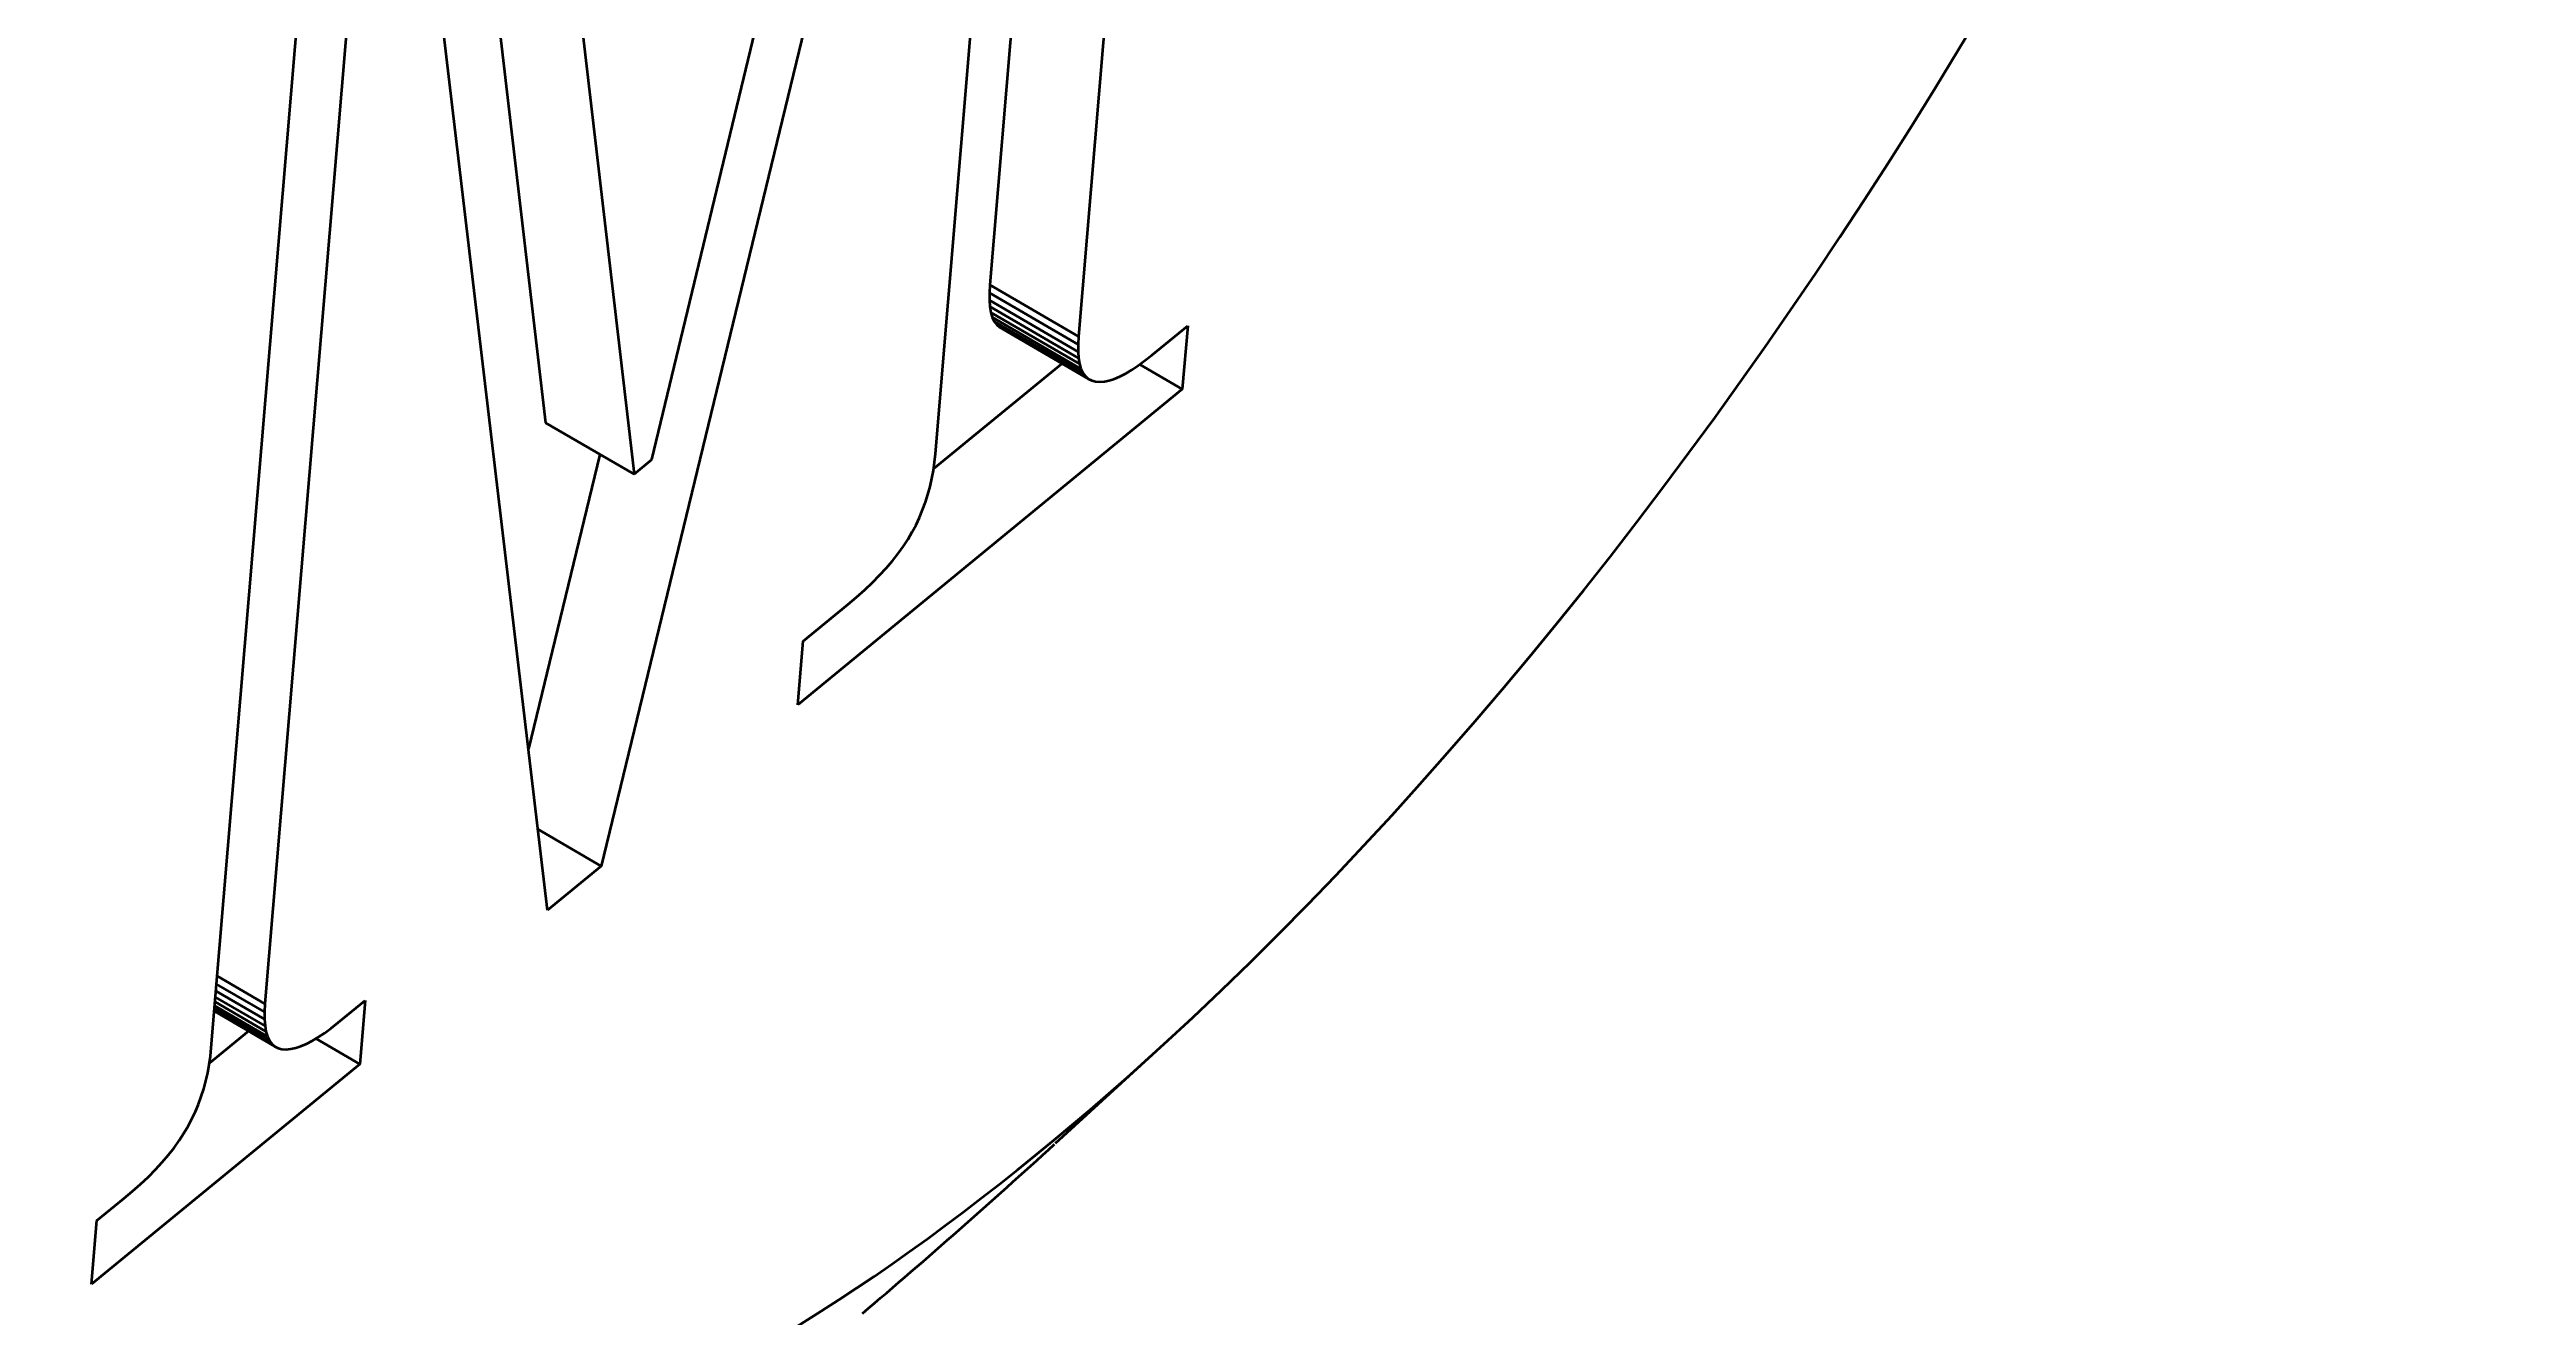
# Model space of a CAD drawing. Header units: millimetres. Extents: x 5606 to 13175, y -3239 to -2051.
# Drawn here: x 6964.98 to 6970.45, y -2737.35 to -2734.56 of the extents above; entities that cross this region are included whole.
import ezdxf

# ---------------------------------------------------------------- set-up
doc = ezdxf.new("R2010")
doc.units = ezdxf.units.MM
doc.layers.add('word_dim', color=253, linetype='Continuous')
doc.styles.get("Standard").update_dxf_attribs({"font": 'romans.shx', "bigfont": 'bigfont.shx'})
doc.dimstyles.new('RS1-4', dxfattribs={"dimscale": 4, "dimtxt": 3.5, "dimasz": 3, "dimexe": 1, "dimexo": 0, "dimgap": 1, "dimtad": 3, "dimdsep": 46, "dimtxsty": 'Standard', "dimblk1": 'OPEN', "dimblk2": 'OPEN', "dimsah": 1, "dimcen": 0, "dimclrd": 256, "dimclre": 256, "dimclrt": 3, "dimadec": 0, "dimazin": 0, "dimtfac": 1, "dimtmove": 0, "dimatfit": 3, "dimldrblk": 'OPEN', "dimfxl": 0, "dimtolj": 1, "dimtzin": 0, "dimarcsym": 0})

# ---------------------------------------------------------------- blocks, each defined once
blk = doc.blocks.new('A$C25B35021')
at = {"color": 7, "lineweight": 35, "ltscale": 0.083965}
for p, q in [((42.2141, -82.6611), (41.9334, -86.008)), ((42.4101, -82.7752), (42.1294, -86.1221)), ((40.2122, -87.695), (40.493, -84.3481))]:
    blk.add_line(p, q, dxfattribs=at)
at = {"color": 7, "lineweight": 35, "ltscale": 0.093569}
blk.add_line((41.1864, -86.3945), (42.0621, -82.7556), dxfattribs=at)
at = {"color": 7, "lineweight": 35, "ltscale": 0.07692}
blk.add_line((41.8132, -86.3815), (42.0704, -83.3154), dxfattribs=at)
at = {"color": 7, "lineweight": 35, "ltscale": 0.101484}
blk.add_line((42.0308, -83.3479), (41.0742, -87.2929), dxfattribs=at)
at = {"color": 7, "lineweight": 35, "ltscale": 0.067098}
blk.add_line((40.8368, -83.761), (41.1468, -86.4269), dxfattribs=at)
at = {"color": 7, "lineweight": 35, "ltscale": 0.060781}
blk.add_line((40.6699, -83.8978), (40.9508, -86.3128), dxfattribs=at)
at = {"color": 7, "lineweight": 35, "ltscale": 0.071013}
blk.add_line((40.9556, -87.3902), (40.6217, -84.5694), dxfattribs=at)
at = {"color": 7, "lineweight": 35, "ltscale": 0.075158}
blk.add_line((40.5821, -84.6018), (40.3309, -87.5976), dxfattribs=at)
at = {"color": 7, "lineweight": 35, "ltscale": 0.000447164}
blk.add_line((41.9334, -86.008), (41.9323, -86.0258), dxfattribs=at)
at = {"color": 7, "lineweight": 35, "ltscale": 0.005668}
blk.add_line((42.1294, -86.1221), (41.9334, -86.008), dxfattribs=at)
at = {"color": 7, "lineweight": 35, "ltscale": 0.00567}
for p, q in [((42.1284, -86.1399), (41.9323, -86.0258)), ((42.1446, -86.2103), (41.9486, -86.0962))]:
    blk.add_line(p, q, dxfattribs=at)
at = {"color": 7, "lineweight": 35, "ltscale": 0.000402069}
blk.add_line((41.9323, -86.0258), (41.9323, -86.0419), dxfattribs=at)
at = {"color": 7, "lineweight": 35, "ltscale": 0.005671}
for p, q in [((42.1284, -86.156), (41.9323, -86.0419)), ((42.1295, -86.1703), (41.9334, -86.0562)), ((42.1317, -86.183), (41.9356, -86.0689)), ((42.1348, -86.1938), (41.9388, -86.0797)), ((42.1392, -86.2029), (41.9432, -86.0888)), ((42.151, -86.2159), (41.9549, -86.1018)), ((41.1468, -86.4269), (40.9508, -86.3128))]:
    blk.add_line(p, q, dxfattribs=at)
at = {"color": 7, "lineweight": 35, "ltscale": 0.000359632}
for p, q in [((41.9323, -86.0419), (41.9334, -86.0562)), ((42.1284, -86.156), (42.1295, -86.1703)), ((40.3299, -87.6316), (40.331, -87.646))]:
    blk.add_line(p, q, dxfattribs=at)
at = {"color": 7, "lineweight": 35, "ltscale": 0.000320598}
for p, q in [((41.9334, -86.0562), (41.9356, -86.0689)), ((42.1295, -86.1703), (42.1317, -86.183))]:
    blk.add_line(p, q, dxfattribs=at)
at = {"color": 7, "lineweight": 35, "ltscale": 0.000282227}
for p, q in [((41.9356, -86.0689), (41.9388, -86.0797)), ((42.1317, -86.183), (42.1348, -86.1938))]:
    blk.add_line(p, q, dxfattribs=at)
at = {"color": 7, "lineweight": 35, "ltscale": 0.000253196}
for p, q in [((41.9388, -86.0797), (41.9432, -86.0888)), ((42.1348, -86.1938), (42.1392, -86.2029))]:
    blk.add_line(p, q, dxfattribs=at)
at = {"color": 7, "lineweight": 35, "ltscale": 0.000228296}
blk.add_line((41.9432, -86.0888), (41.9486, -86.0962), dxfattribs=at)
at = {"color": 7, "lineweight": 35, "ltscale": 0.000211872}
blk.add_line((41.9486, -86.0962), (41.9549, -86.1018), dxfattribs=at)
at = {"color": 7, "lineweight": 35, "ltscale": 0.000446225}
blk.add_line((42.1294, -86.1221), (42.1284, -86.1399), dxfattribs=at)
at = {"color": 7, "lineweight": 35, "ltscale": 0.002557}
blk.add_line((42.2916, -86.1633), (42.3707, -86.0985), dxfattribs=at)
at = {"color": 7, "lineweight": 35, "ltscale": 0.003524}
for p, q in [((42.3707, -86.0985), (42.3588, -86.2389)), ((41.509, -86.9362), (41.5208, -86.7957)), ((39.9476, -88.2172), (39.9594, -88.0767))]:
    blk.add_line(p, q, dxfattribs=at)
at = {"color": 7, "lineweight": 35, "ltscale": 0.009181}
blk.add_line((42.093, -86.1821), (41.809, -86.4151), dxfattribs=at)
at = {"color": 7, "lineweight": 35, "ltscale": 0.000402832}
for p, q in [((42.1284, -86.1399), (42.1284, -86.156)), ((40.3299, -87.6155), (40.3299, -87.6316))]:
    blk.add_line(p, q, dxfattribs=at)
at = {"color": 7, "lineweight": 35, "ltscale": 0.000458394}
blk.add_line((42.2613, -86.1864), (42.2761, -86.1756), dxfattribs=at)
at = {"color": 7, "lineweight": 35, "ltscale": 0.002726}
blk.add_line((42.3588, -86.2389), (42.2646, -86.184), dxfattribs=at)
at = {"color": 7, "lineweight": 35, "ltscale": 0.000494246}
blk.add_line((42.2761, -86.1756), (42.2916, -86.1633), dxfattribs=at)
at = {"color": 7, "lineweight": 35, "ltscale": 0.027482}
blk.add_line((42.3588, -86.2389), (41.509, -86.9362), dxfattribs=at)
at = {"color": 7, "lineweight": 35, "ltscale": 0.00022768}
for p, q in [((42.1392, -86.2029), (42.1446, -86.2103)), ((40.3407, -87.6785), (40.346, -87.6859))]:
    blk.add_line(p, q, dxfattribs=at)
at = {"color": 7, "lineweight": 35, "ltscale": 0.000212378}
blk.add_line((42.1446, -86.2103), (42.151, -86.2159), dxfattribs=at)
at = {"color": 7, "lineweight": 35, "ltscale": 0.000212229}
blk.add_line((42.151, -86.2159), (42.1585, -86.2198), dxfattribs=at)
at = {"color": 7, "lineweight": 35, "ltscale": 0.000220384}
for p, q in [((42.1585, -86.2198), (42.1671, -86.2219)), ((40.3599, -87.6954), (40.3685, -87.6976))]:
    blk.add_line(p, q, dxfattribs=at)
at = {"color": 7, "lineweight": 35, "ltscale": 0.000235386}
blk.add_line((42.1671, -86.2219), (42.1765, -86.2225), dxfattribs=at)
at = {"color": 7, "lineweight": 35, "ltscale": 0.00025426}
blk.add_line((42.1765, -86.2225), (42.1866, -86.2216), dxfattribs=at)
at = {"color": 7, "lineweight": 35, "ltscale": 0.000274743}
for p, q in [((42.1866, -86.2216), (42.1973, -86.2193)), ((40.388, -87.6972), (40.3988, -87.6949))]:
    blk.add_line(p, q, dxfattribs=at)
at = {"color": 7, "lineweight": 35, "ltscale": 0.000301588}
for p, q in [((42.1973, -86.2193), (42.2088, -86.2156)), ((40.3988, -87.6949), (40.4102, -87.6912))]:
    blk.add_line(p, q, dxfattribs=at)
at = {"color": 7, "lineweight": 35, "ltscale": 0.000328487}
blk.add_line((42.2088, -86.2156), (42.2209, -86.2104), dxfattribs=at)
at = {"color": 7, "lineweight": 35, "ltscale": 0.000359979}
blk.add_line((42.2209, -86.2104), (42.2337, -86.2038), dxfattribs=at)
at = {"color": 7, "lineweight": 35, "ltscale": 0.000390699}
for p, q in [((42.2337, -86.2038), (42.2472, -86.1958)), ((40.4351, -87.6795), (40.4486, -87.6715))]:
    blk.add_line(p, q, dxfattribs=at)
at = {"color": 7, "lineweight": 35, "ltscale": 0.000424896}
blk.add_line((42.2472, -86.1958), (42.2613, -86.1864), dxfattribs=at)
at = {"color": 7, "lineweight": 35, "ltscale": 0.01674}
blk.add_line((41.0711, -86.3829), (40.9134, -87.0336), dxfattribs=at)
at = {"color": 7, "lineweight": 35, "ltscale": 0.001278}
blk.add_line((41.1468, -86.4269), (41.1864, -86.3945), dxfattribs=at)
at = {"color": 7, "lineweight": 35, "ltscale": 0.000462228}
blk.add_line((41.8087, -86.4184), (41.8112, -86.4001), dxfattribs=at)
at = {"color": 7, "lineweight": 35, "ltscale": 0.000467189}
blk.add_line((41.8112, -86.4001), (41.8132, -86.3815), dxfattribs=at)
at = {"color": 7, "lineweight": 35, "ltscale": 0.000450868}
blk.add_line((41.7965, -86.4715), (41.8012, -86.4541), dxfattribs=at)
at = {"color": 7, "lineweight": 35, "ltscale": 0.000455308}
blk.add_line((41.8012, -86.4541), (41.8053, -86.4363), dxfattribs=at)
at = {"color": 7, "lineweight": 35, "ltscale": 0.000456674}
blk.add_line((41.8053, -86.4363), (41.8087, -86.4184), dxfattribs=at)
at = {"color": 7, "lineweight": 35, "ltscale": 0.000447437}
blk.add_line((41.7779, -86.5221), (41.7848, -86.5055), dxfattribs=at)
at = {"color": 7, "lineweight": 35, "ltscale": 0.000449698}
blk.add_line((41.7848, -86.5055), (41.791, -86.4886), dxfattribs=at)
at = {"color": 7, "lineweight": 35, "ltscale": 0.000450227}
blk.add_line((41.791, -86.4886), (41.7965, -86.4715), dxfattribs=at)
at = {"color": 7, "lineweight": 35, "ltscale": 0.000458018}
blk.add_line((41.7526, -86.5702), (41.7618, -86.5543), dxfattribs=at)
at = {"color": 7, "lineweight": 35, "ltscale": 0.000452521}
blk.add_line((41.7618, -86.5543), (41.7702, -86.5383), dxfattribs=at)
at = {"color": 7, "lineweight": 35, "ltscale": 0.000449806}
for p, q in [((41.7702, -86.5383), (41.7779, -86.5221)), ((40.1693, -87.8518), (40.177, -87.8355))]:
    blk.add_line(p, q, dxfattribs=at)
at = {"color": 7, "lineweight": 35, "ltscale": 0.000526555}
for p, q in [((41.7046, -86.634), (41.7182, -86.618)), ((40.1037, -87.9475), (40.1174, -87.9315))]:
    blk.add_line(p, q, dxfattribs=at)
at = {"color": 7, "lineweight": 35, "ltscale": 0.000507956}
blk.add_line((41.7182, -86.618), (41.7308, -86.6021), dxfattribs=at)
at = {"color": 7, "lineweight": 35, "ltscale": 0.000490814}
for p, q in [((41.7308, -86.6021), (41.7423, -86.5861)), ((40.13, -87.9155), (40.1414, -87.8996))]:
    blk.add_line(p, q, dxfattribs=at)
at = {"color": 7, "lineweight": 35, "ltscale": 0.000475284}
blk.add_line((41.7423, -86.5861), (41.7526, -86.5702), dxfattribs=at)
at = {"color": 7, "lineweight": 35, "ltscale": 0.000584991}
blk.add_line((41.6569, -86.6823), (41.6739, -86.6662), dxfattribs=at)
at = {"color": 7, "lineweight": 35, "ltscale": 0.000564848}
for p, q in [((41.6739, -86.6662), (41.6898, -86.6501)), ((40.0731, -87.9796), (40.0889, -87.9635))]:
    blk.add_line(p, q, dxfattribs=at)
at = {"color": 7, "lineweight": 35, "ltscale": 0.000545345}
blk.add_line((41.6898, -86.6501), (41.7046, -86.634), dxfattribs=at)
at = {"color": 7, "lineweight": 35, "ltscale": 0.003194}
blk.add_line((41.5208, -86.7957), (41.6196, -86.7146), dxfattribs=at)
at = {"color": 7, "lineweight": 35, "ltscale": 0.000627443}
blk.add_line((41.6196, -86.7146), (41.6388, -86.6984), dxfattribs=at)
at = {"color": 7, "lineweight": 35, "ltscale": 0.00060799}
blk.add_line((41.6388, -86.6984), (41.6569, -86.6823), dxfattribs=at)
at = {"color": 7, "lineweight": 35, "ltscale": 0.004043}
blk.add_line((41.0742, -87.2929), (40.9344, -87.2116), dxfattribs=at)
at = {"color": 7, "lineweight": 35, "ltscale": 0.003834}
blk.add_line((41.0742, -87.2929), (40.9556, -87.3902), dxfattribs=at)
at = {"color": 7, "lineweight": 35, "ltscale": 0.00306}
blk.add_line((40.3299, -87.6155), (40.2241, -87.554), dxfattribs=at)
at = {"color": 7, "lineweight": 35, "ltscale": 0.003044}
blk.add_line((40.3309, -87.5976), (40.2257, -87.5364), dxfattribs=at)
at = {"color": 7, "lineweight": 35, "ltscale": 0.003503}
blk.add_line((40.3407, -87.6785), (40.2196, -87.6081), dxfattribs=at)
at = {"color": 7, "lineweight": 35, "ltscale": 0.003364}
blk.add_line((40.3364, -87.6694), (40.2201, -87.6018), dxfattribs=at)
at = {"color": 7, "lineweight": 35, "ltscale": 0.003249}
blk.add_line((40.3331, -87.6586), (40.2208, -87.5932), dxfattribs=at)
at = {"color": 7, "lineweight": 35, "ltscale": 0.00316}
blk.add_line((40.331, -87.646), (40.2218, -87.5824), dxfattribs=at)
at = {"color": 7, "lineweight": 35, "ltscale": 0.003096}
blk.add_line((40.3299, -87.6316), (40.2229, -87.5693), dxfattribs=at)
at = {"color": 7, "lineweight": 35, "ltscale": 0.000446987}
blk.add_line((40.3309, -87.5976), (40.3299, -87.6155), dxfattribs=at)
at = {"color": 7, "lineweight": 35, "ltscale": 0.001918}
for p, q in [((40.493, -87.6389), (40.5523, -87.5903)), ((39.9594, -88.0767), (40.0188, -88.0281))]:
    blk.add_line(p, q, dxfattribs=at)
at = {"color": 7, "lineweight": 35, "ltscale": 0.003523}
blk.add_line((40.5523, -87.5903), (40.5406, -87.7307), dxfattribs=at)
at = {"color": 7, "lineweight": 35, "ltscale": 0.002787}
blk.add_line((40.2944, -87.6578), (40.2082, -87.7285), dxfattribs=at)
at = {"color": 7, "lineweight": 35, "ltscale": 0.003859}
blk.add_line((40.3525, -87.6915), (40.2191, -87.6139), dxfattribs=at)
at = {"color": 7, "lineweight": 35, "ltscale": 0.003668}
blk.add_line((40.346, -87.6859), (40.2192, -87.6121), dxfattribs=at)
at = {"color": 7, "lineweight": 35, "ltscale": 0.000319336}
blk.add_line((40.331, -87.646), (40.3331, -87.6586), dxfattribs=at)
at = {"color": 7, "lineweight": 35, "ltscale": 0.00028383}
blk.add_line((40.3331, -87.6586), (40.3364, -87.6694), dxfattribs=at)
at = {"color": 7, "lineweight": 35, "ltscale": 0.000425319}
blk.add_line((40.4486, -87.6715), (40.4627, -87.662), dxfattribs=at)
at = {"color": 7, "lineweight": 35, "ltscale": 0.000460407}
blk.add_line((40.4627, -87.662), (40.4776, -87.6512), dxfattribs=at)
at = {"color": 7, "lineweight": 35, "ltscale": 0.000491856}
blk.add_line((40.4776, -87.6512), (40.493, -87.6389), dxfattribs=at)
at = {"color": 7, "lineweight": 35, "ltscale": 0.000461906}
blk.add_line((40.2077, -87.7318), (40.2104, -87.7135), dxfattribs=at)
at = {"color": 7, "lineweight": 35, "ltscale": 0.00046688}
blk.add_line((40.2104, -87.7135), (40.2122, -87.695), dxfattribs=at)
at = {"color": 7, "lineweight": 35, "ltscale": 0.000251887}
blk.add_line((40.3364, -87.6694), (40.3407, -87.6785), dxfattribs=at)
at = {"color": 7, "lineweight": 35, "ltscale": 0.000214668}
blk.add_line((40.346, -87.6859), (40.3525, -87.6915), dxfattribs=at)
at = {"color": 7, "lineweight": 35, "ltscale": 0.000209513}
blk.add_line((40.3525, -87.6915), (40.3599, -87.6954), dxfattribs=at)
at = {"color": 7, "lineweight": 35, "ltscale": 0.000238433}
blk.add_line((40.3685, -87.6976), (40.378, -87.6981), dxfattribs=at)
at = {"color": 7, "lineweight": 35, "ltscale": 0.00025122}
blk.add_line((40.378, -87.6981), (40.388, -87.6972), dxfattribs=at)
at = {"color": 7, "lineweight": 35, "ltscale": 0.000331296}
blk.add_line((40.4102, -87.6912), (40.4224, -87.686), dxfattribs=at)
at = {"color": 7, "lineweight": 35, "ltscale": 0.000357265}
blk.add_line((40.4224, -87.686), (40.4351, -87.6795), dxfattribs=at)
at = {"color": 7, "lineweight": 35, "ltscale": 0.002803}
blk.add_line((40.5406, -87.7307), (40.4437, -87.6744), dxfattribs=at)
at = {"color": 7, "lineweight": 35, "ltscale": 0.008133}
blk.add_line((42.3181, -87.6866), (42.0781, -87.9062), dxfattribs=at)
at = {"color": 7, "lineweight": 35, "ltscale": 0.019176}
blk.add_line((40.5406, -87.7307), (39.9476, -88.2172), dxfattribs=at)
at = {"color": 7, "lineweight": 35, "ltscale": 0.000451604}
blk.add_line((40.1955, -87.785), (40.2003, -87.7675), dxfattribs=at)
at = {"color": 7, "lineweight": 35, "ltscale": 0.00045525}
blk.add_line((40.2003, -87.7675), (40.2044, -87.7498), dxfattribs=at)
at = {"color": 7, "lineweight": 35, "ltscale": 0.000456863}
blk.add_line((40.2044, -87.7498), (40.2077, -87.7318), dxfattribs=at)
at = {"color": 7, "lineweight": 35, "ltscale": 0.000449314}
blk.add_line((40.177, -87.8355), (40.1839, -87.819), dxfattribs=at)
at = {"color": 7, "lineweight": 35, "ltscale": 0.000448651}
blk.add_line((40.1839, -87.819), (40.19, -87.8021), dxfattribs=at)
at = {"color": 7, "lineweight": 35, "ltscale": 0.000449501}
blk.add_line((40.19, -87.8021), (40.1955, -87.785), dxfattribs=at)
at = {"color": 7, "lineweight": 35, "ltscale": 0.000459551}
blk.add_line((40.1517, -87.8837), (40.161, -87.8678), dxfattribs=at)
at = {"color": 7, "lineweight": 35, "ltscale": 0.000451109}
blk.add_line((40.161, -87.8678), (40.1693, -87.8518), dxfattribs=at)
at = {"color": 7, "lineweight": 35, "ltscale": 0.000508555}
blk.add_line((40.1174, -87.9315), (40.13, -87.9155), dxfattribs=at)
at = {"color": 7, "lineweight": 35, "ltscale": 0.000472984}
blk.add_line((40.1414, -87.8996), (40.1517, -87.8837), dxfattribs=at)
at = {"color": 7, "lineweight": 35, "ltscale": 0.000587731}
blk.add_line((40.056, -87.9958), (40.0731, -87.9796), dxfattribs=at)
at = {"color": 7, "lineweight": 35, "ltscale": 0.000544784}
blk.add_line((40.0889, -87.9635), (40.1037, -87.9475), dxfattribs=at)
at = {"color": 7, "lineweight": 35, "ltscale": 0.000626951}
blk.add_line((40.0188, -88.0281), (40.0379, -88.0119), dxfattribs=at)
at = {"color": 7, "lineweight": 35, "ltscale": 0.000605711}
blk.add_line((40.0379, -88.0119), (40.056, -87.9958), dxfattribs=at)
at = {"color": 7, "lineweight": 35}
blk.add_arc((31.6839, -76.5359), 15.4053, 310.31804, 312.42226, dxfattribs=at)
for start_param, end_param in [(5.350622, 8.699997), (4.074143, 5.350622), (2.416811, 4.074143)]:
    blk.add_ellipse((42.3568, -84.2623), major_axis=(2.5153, 4.3213), ratio=0.420639, start_param=start_param, end_param=end_param, dxfattribs=at)
blk = doc.blocks.new('aa1')
for p, q in [((-0.4, 0.06667), (0, 0)), ((0, 0), (-1, 0)), ((-0.4, -0.06667), (0, 0))]:
    blk.add_line(p, q)
blk = doc.blocks.new('aa2')
blk.add_circle((0, 0), 1)
blk = doc.blocks.new('*D276')
at = {"layer": 'DEFPOINTS', "color": 0, "linetype": 'Continuous', "ltscale": 2}
for p in [(6951.7817, -2726.9583), (7063.084, -2915.3115), (7063.084, -2915.3115)]:
    blk.add_point(p, dxfattribs=at)
at = {"layer": 'word_dim', "linetype": 'Continuous', "lineweight": -2, "ltscale": 2}
blk.add_line((6967.0438, -2752.786), (7047.8218, -2889.4839), dxfattribs=at)
at = {"layer": 'word_dim', "linetype": 'Continuous', "lineweight": -2, "ltscale": 2, "xscale": 30, "yscale": 30, "zscale": 30}
for name, p, rotation in [('aa1', (6951.7817, -2726.9583), 120.5798431427092), ('aa2', (7063.084, -2915.3115), 300.5798431427091)]:
    blk.add_blockref(name, p, dxfattribs=dict(at, rotation=rotation))
at = {"layer": 'word_dim', "color": 3, "linetype": 'Continuous', "ltscale": 2, "insert": (7007.4328, -2821.1349), "char_height": 0.000004, "attachment_point": 5, "rotation": 300.5798}
blk.add_mtext('\\A1;218.78', dxfattribs=at)
blk = doc.blocks.new('_Open')
at = {"color": 0, "lineweight": -2}
for p, q in [((-1, 0.16667), (0, 0)), ((-1, -0.16667), (0, 0)), ((0, 0), (-1, 0))]:
    blk.add_line(p, q, dxfattribs=at)

msp = doc.modelspace()

# ---------------------------------------------------------------- block references
at = {"layer": 'word_dim', "linetype": 'Continuous', "ltscale": 2}
msp.add_blockref('A$C25B35021', (6925.123, -2649.0704), dxfattribs=at)

# ---------------------------------------------------------------- dimensions: what is measured, and where the dimension line sits
at = {"layer": 'word_dim', "color": 3, "linetype": 'Continuous', "ltscale": 2}
dim = msp.add_aligned_dim(p1=(6951.7817, -2726.9583), p2=(7063.084, -2915.3115), distance=0, dimstyle='RS1-4', override={"dimtxt": 1e-06, "dimasz": 7.5, "dimgap": 0, "dimblk1": 'aa1', "dimblk2": 'aa2', "dimse1": 1, "dimse2": 1}, dxfattribs=at)
dim.commit()
dim.dimension.update_dxf_attribs({"geometry": '*D276', "text_midpoint": (7007.4328, -2821.1349)})

doc.saveas('drawing.dxf')
